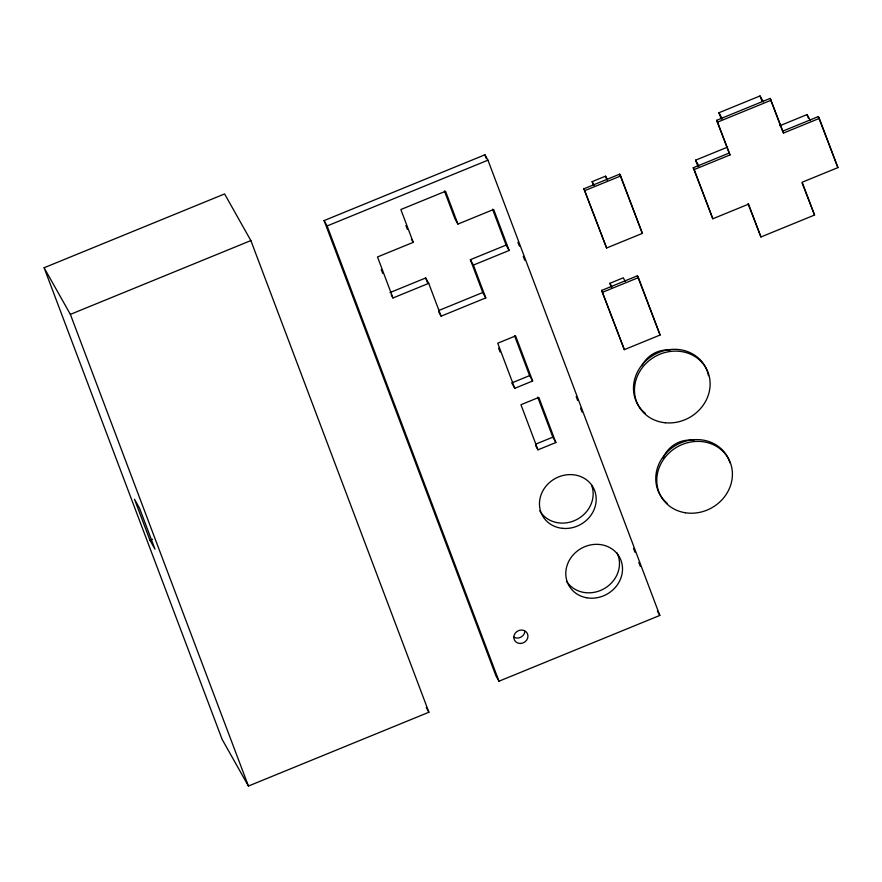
<?xml version="1.0" encoding="UTF-8"?>
<svg xmlns="http://www.w3.org/2000/svg" width="882" height="882" viewBox="0 0 882 882"><rect width="100%" height="100%" fill="white"/><g stroke="black" fill="none" stroke-linecap="round" stroke-linejoin="round"><path stroke-width="1.32" d="M44.1 267.753L224.59 193.941L250.863 240.577L428.906 712.237L248.426 786.049L222.154 739.425L44.1 267.753L70.373 314.389L248.426 786.049M70.373 314.389L250.863 240.577M324.091 220.577L484.924 154.802L487.955 160.182L659.813 615.438L498.98 681.213L495.949 675.832L324.091 220.577L327.123 225.957L498.98 681.213M327.123 225.957L487.955 160.182M721.311 119.07L718.929 112.753L760.03 95.951L763.404 101.926M509.146 250.466L493.666 209.453L457.923 224.072L445.542 191.262L400.858 209.53L413.25 242.341L377.507 256.96L392.986 297.973L428.729 283.354L441.121 316.164L485.795 297.895L473.402 265.085L470.371 259.705L506.114 245.086L509.146 250.466L473.402 265.085M728.962 153.148L693.219 167.767L694.233 169.553L729.976 154.934L716.57 120.338L770.184 98.409L783.58 133.017L819.323 118.397L837.9 167.613L802.157 182.232L814.549 215.043L760.934 236.971L748.013 203.621M716.57 120.338L717.584 122.124L771.199 100.206M593.575 185.507L592.131 181.659L605.526 176.18L607.555 179.774M583.928 188.792L619.66 174.173L620.674 175.97L642.35 233.388L606.607 248.007L583.928 188.792L606.607 248.007M584.931 190.578L620.674 175.97M697.949 166.477L695.578 160.182L727.628 147.085M779.842 125.729L807.052 114.594L810.426 120.569M770.184 98.409L782.566 131.22L818.309 116.6L819.323 118.397M389.954 292.592L425.697 277.973L428.729 283.354M439.324 310.277L482.763 292.515L485.795 297.895M693.219 167.767L712.81 218.769L748.553 204.161L760.934 236.971M611.314 287.146L609.87 283.309L623.265 277.819L625.294 281.413M601.667 290.432L637.399 275.812L638.414 277.61L660.089 335.028L624.346 349.647L601.667 290.432L624.346 349.647M602.671 292.229L638.414 277.61M532.64 381.002L529.608 375.622L511.736 382.931L514.768 388.312L532.64 381.002L515.606 335.888L497.735 343.197L514.768 388.312M149.962 540.236L155.012 549.21L139.532 508.186L134.483 499.223L149.962 540.236L152.443 539.222M536.146 443.966L552.827 437.141L555.858 442.521L537.987 449.831L535.561 445.531M837.9 167.613L818.309 116.6M782.566 131.22L783.58 133.017M814.549 215.043L802.102 182.96M718.929 112.753L722.303 118.739M695.578 160.182L698.952 166.169M642.35 233.388L619.66 174.173M592.131 181.659L594.148 185.253M660.089 335.028L637.399 275.812M609.87 283.309L611.888 286.893M457.923 224.072L454.892 218.692L444.407 190.92M657.388 611.127L659.813 615.438M411.431 239.11L413.25 242.341M438.696 311.864L441.121 316.164M391.167 294.742L392.986 297.973M426.215 707.452L428.906 712.237M807.052 114.594L808.474 118.364M760.03 95.951L761.938 101M717.584 122.124L729.976 154.934M694.233 169.553L712.81 218.769M605.526 176.18L606.981 180.027M484.924 154.802L486.379 158.661M517.932 242.252L519.388 246.111M523.28 256.397L524.735 260.256M576.189 396.569L577.644 400.428M580.565 408.146L582.021 412.004M633.474 548.328L634.93 552.187M638.822 562.473L640.277 566.332M492.564 209.199L506.114 245.086M555.858 442.521L538.825 397.407L520.964 404.717L537.987 449.831M514.526 335.667L529.608 375.622M537.744 397.187L552.827 437.141M470.371 259.705L482.763 292.515M498.595 348.125L500.061 351.995M405.929 225.605L407.363 229.386M425.697 277.973L427.605 283.023M381.256 269.517L382.7 273.365M617.091 552.981A29.007 26.251 -29.4 0 1 603.872 588.834A29.007 26.251 -29.4 0 1 566.476 581.194M591.602 485.199A29.007 26.251 -29.4 0 1 576.167 519.84A29.007 26.251 -29.4 0 1 539.773 510.843M524.9 631.479A7.254 6.56 -29.4 0 1 513.688 637.146M645.492 413.493A38.676 34.993 -29.4 0 1 653.099 355.336A38.676 34.993 -29.4 0 1 708.489 375.677M641.975 365.677A26.438 23.913 -29.4 0 1 670.122 350.066M667.178 503.28A38.676 34.993 -29.4 0 1 674.267 446.314A38.676 34.993 -29.4 0 1 729.998 462.874M663.132 458.21A26.592 24.057 -29.4 0 1 693.936 440.394M562.473 528.34A29.007 26.251 -29.4 0 0 594.633 490.579A29.007 26.251 -29.4 0 0 546.377 485.717A29.007 26.251 -29.4 0 0 562.473 528.34M586.673 597.764A29.007 26.251 -29.4 0 0 621.589 562.231A29.007 26.251 -29.4 0 0 574.182 553.819A29.007 26.251 -29.4 0 0 586.673 597.764M520.148 643.485A7.254 6.56 -29.4 0 0 527.348 633.474A7.254 6.56 -29.4 0 0 515.132 633.287A7.254 6.56 -29.4 0 0 520.148 643.485M665.171 422.754A38.676 34.993 -29.4 0 0 708.048 372.413A38.676 34.993 -29.4 0 0 643.717 365.92A38.676 34.993 -29.4 0 0 665.171 422.754M685.27 512.751A38.676 34.993 -29.4 0 0 731.002 464.66A38.676 34.993 -29.4 0 0 667.52 454.517A38.676 34.993 -29.4 0 0 685.27 512.751"/></g></svg>
